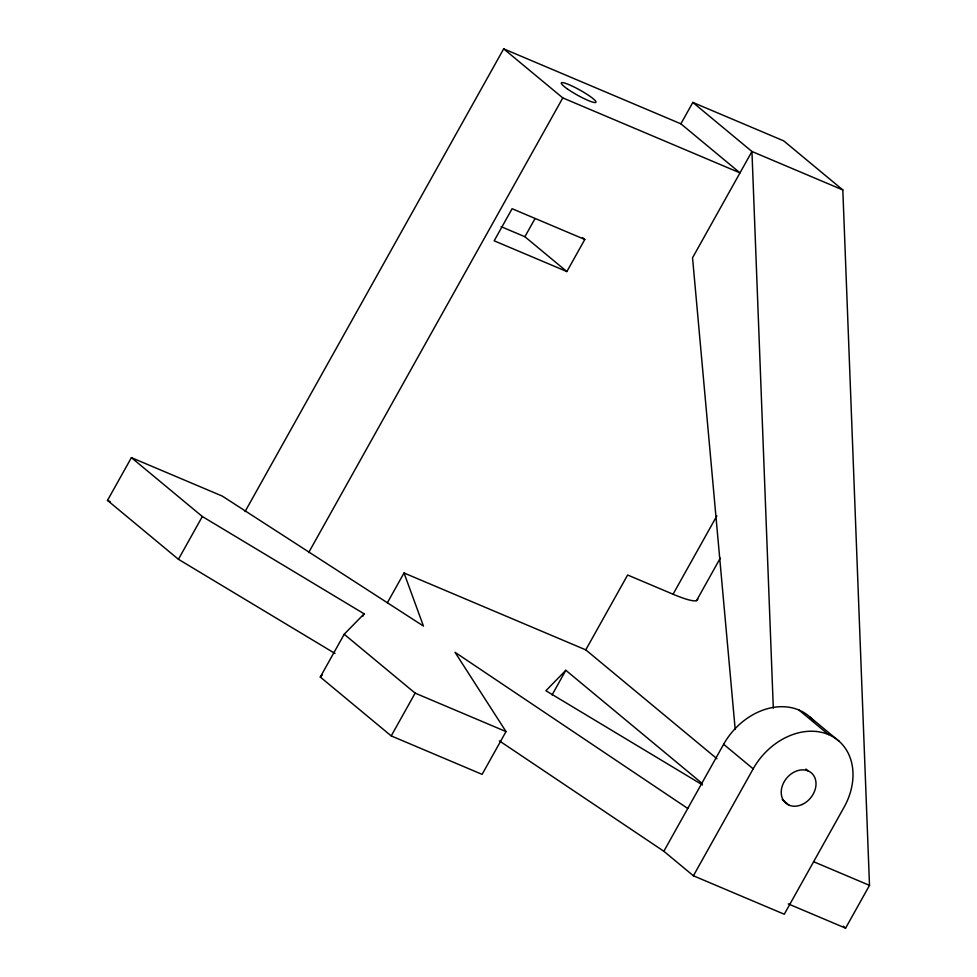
<?xml version="1.0" encoding="UTF-8"?>
<svg xmlns="http://www.w3.org/2000/svg" width="977" height="977" viewBox="0 0 977 977"><rect width="100%" height="100%" fill="white"/><g stroke="black" fill="none" stroke-linecap="round" stroke-linejoin="round"><path stroke-width="1.47" d="M335.013 653.479L178.425 559.296L107.494 500.419L131.406 457.639L222.28 496.084L423.444 626.062L404.026 572.974L387.356 602.797M178.425 559.296L202.337 516.515L131.406 457.639M245.08 511.557L503.68 48.85L680.884 123.823L739.992 172.88L562.789 97.908L503.68 48.85M308.647 552.64L562.789 97.908M582.463 237.545L584.796 239.475L566.868 271.557L524.893 236.727L534.932 218.763M687.759 808.467L455.013 652.282L506.013 731.578L482.101 774.358L391.227 735.913L320.285 677.037L344.197 634.256L364.14 613.825L202.337 516.515M362.699 616.426L364.14 613.825M680.884 123.823L692.84 102.426L783.713 140.871L842.821 189.941L869.506 885.37L845.593 928.15L788.28 903.896M391.227 735.913L415.14 693.133L344.197 634.256M552.066 694.928L565.83 670.295L701.84 783.175M716.935 758.726L585.773 649.864L627.625 575.001L673.055 594.224A61.893 8.83 29.2 0 0 697.627 598.596M673.055 594.224L716.874 515.832M696.528 600.623L720.293 558.111M798.954 710.035L828.508 734.57A61.893 48.545 -50.3 0 1 844.055 807.271L784.275 914.24L693.401 875.783L663.847 851.26L723.627 744.291A61.893 48.545 -50.3 0 1 814.061 721.466M693.401 875.783L753.182 768.826A61.893 48.545 -50.3 0 1 828.508 734.57M320.285 677.037L322.386 674.887M565.83 670.295L545.899 690.727L702.487 784.91M842.821 189.941L751.948 151.496L692.84 102.426M584.796 239.475L512.095 208.712L494.167 240.806L566.868 271.557M501.128 226.676L524.893 236.727M404.026 572.974L585.773 649.864M107.494 500.419L110.291 501.604M415.14 693.133L506.013 731.578M813.585 861.702L869.506 885.37M499.406 740.896L663.847 851.26M809.689 716.837L839.255 741.372M805.915 769.046L808.187 770.938M723.627 744.291L753.182 768.826M782.235 799.504L789.05 805.17M843.249 926.196L845.593 928.15M735.205 729.501L692.546 257.781L751.948 151.496L773.308 708.142M802.141 804.498A19.809 15.534 -50.3 0 0 811.618 773.112A19.809 15.534 -50.3 0 0 782.101 786.534A19.809 15.534 -50.3 0 0 802.141 804.498M567.075 88.699A19.809 2.821 29.2 0 0 595.64 102.5A19.809 2.821 29.2 0 0 573.291 86.611A19.809 2.821 29.2 0 0 567.075 88.699"/></g></svg>
